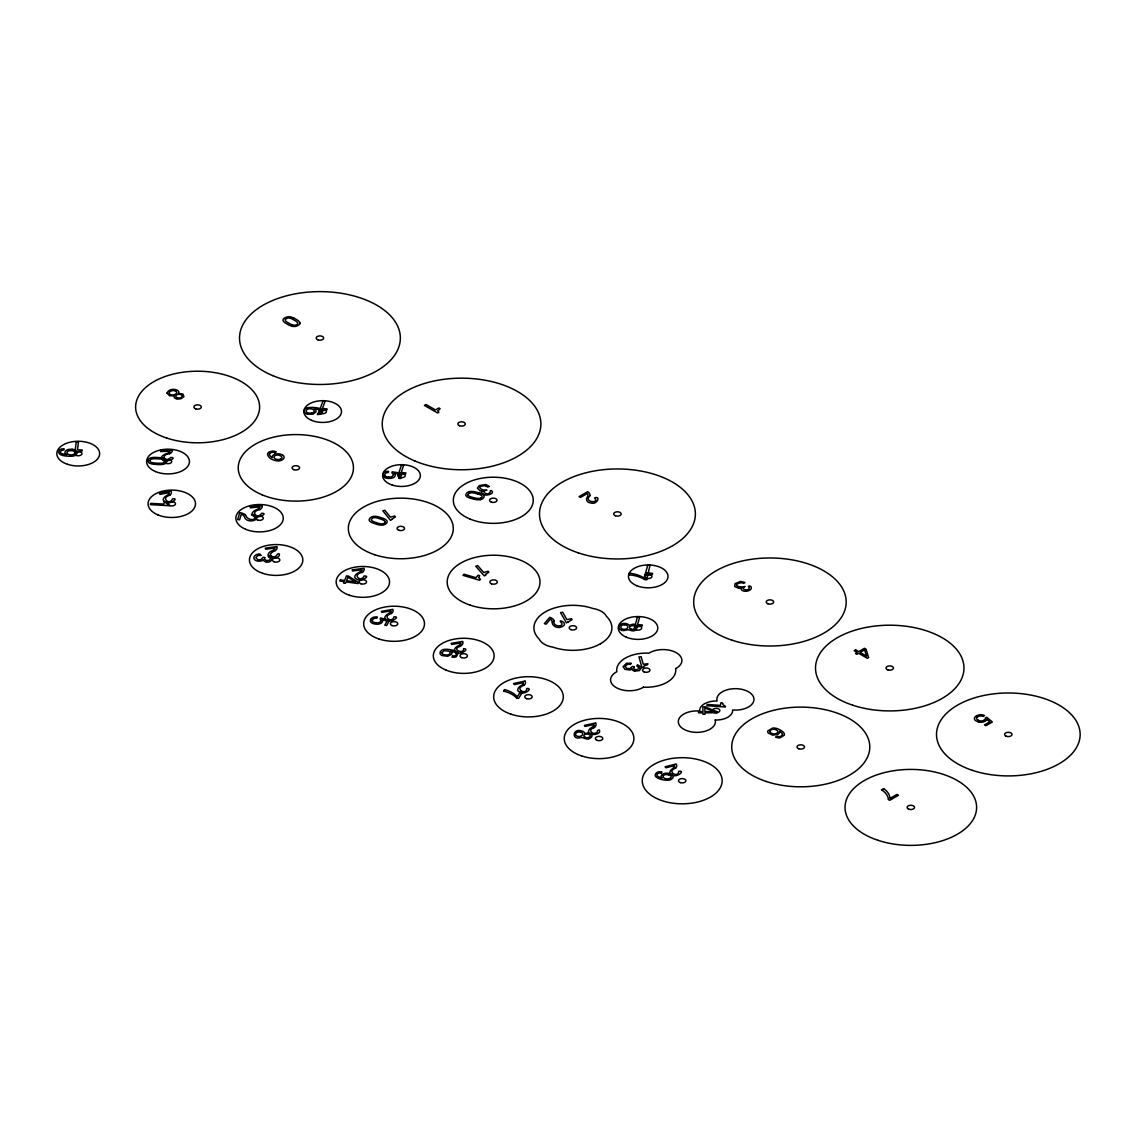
<?xml version="1.0" encoding="UTF-8"?>
<svg xmlns="http://www.w3.org/2000/svg" width="1137" height="1137" viewBox="0 0 1137 1137"><rect width="100%" height="100%" fill="white"/><g stroke="black" fill="none" stroke-linecap="round" stroke-linejoin="round"><path stroke-width="1.5" d="M629.173 574.697L629.415 573.261M644.906 578.378L645.816 572.75L652.638 573.375L652.354 574.398L644.807 575.748L647.763 565.103L649.966 565.302L646.782 579.813L644.864 579.714A25.739 14.866 0 0 0 629.131 574.867M589.762 495.846C583.267 502.44 600.194 503.805 594.594 497.978C601.118 495.249 597.167 505.013 591.311 503.094C587.218 502.753 585.257 500.01 587.474 496.585A10.503 6.069 0 0 0 587.886 494.467A3.582 2.061 0 0 0 587.204 493.572L580.424 497.48L579.031 496.684L587.658 491.696A8.925 5.145 0 0 1 589.961 495.775M239.694 512.645L237.661 519.595L239.609 519.78L241.2 514.322A3.582 2.061 0 0 1 242.622 514.848A10.503 6.069 0 0 1 244.398 516.695C246.175 524.512 263.386 520.021 254.048 514.521C246.715 514.137 257.459 515.928 254.589 518.714C251.76 521.03 246.9 518.742 245.507 515.246M380.796 621.015L380.852 620.859A3.681 2.132 0 0 0 380.838 620.02A5.458 3.155 0 0 0 380.085 618.983L380.739 617.945L389.351 620.532L386.651 625.535L384.789 625.208L386.992 621.115L382.174 619.679A3.596 2.075 0 0 1 382.657 620.703A5.813 3.354 0 0 1 382.43 621.797A6.85 3.951 0 0 1 381.364 623.005A5.401 3.113 0 0 1 377.726 624.185A6.055 3.496 0 0 1 376.759 624.213L374.627 623.986A6.566 3.795 0 0 1 372.581 623.374A5.756 3.326 0 0 1 370.364 621.029L370.52 619.836A9.167 5.287 0 0 1 370.719 619.395M260.828 555.424C261.439 552.369 252.897 554.486 253.878 558.409C254.802 561.266 258.696 561.465 261.183 561.024A3.994 2.302 0 0 0 263.116 559.859L263.187 559.873M264.736 557.855C262.874 560.939 271.203 561.792 270.379 558.054C266.371 557.144 267.721 551.928 272.411 550.606A10.347 5.969 0 0 0 274.657 548.972A3.525 2.032 0 0 0 274.898 548.006L265.703 549.242L265.262 548.148L276.959 546.57A8.783 5.074 0 0 1 275.211 550.678M452.611 655.978L451.957 657.2L454.928 657.143A4.221 2.445 0 0 0 456.463 656.617L458.14 653.192A6.253 3.61 0 0 0 456.648 651.672A9.522 5.5 0 0 0 454.729 650.776L453.961 650.52A20.963 12.095 0 0 0 447.608 649.341A8.869 5.116 0 0 0 444.61 649.326A5.713 3.297 0 0 0 442.023 650.037L440.246 651.714L440.076 653.789A5.216 3.013 0 0 0 440.801 654.713A5.671 3.269 0 0 0 442.392 655.623L447.793 656.248L451.46 654.415A7.362 4.25 0 0 0 451.858 653.647L451.957 653.249A5.301 3.07 0 0 0 451.915 652.496A4.292 2.473 0 0 0 451.517 651.785L450.792 651.089A18.22 10.517 0 0 1 452.625 651.529L452.768 651.558M503.677 690.969L504.53 689.619M517.335 696.796L520.647 691.467L522.636 691.879L518.543 698.459L516.724 698.075M633.977 667.078L633.849 669.011L636.45 669.949L639.577 668.101L636.777 665.955L637.53 664.747L641.581 667.433L639.378 670.645L634.645 671.086M661.165 773.103L662.061 771.938L659.46 771.753A4.036 2.331 0 0 0 658.11 772.023A5.33 3.084 0 0 0 656.944 772.52C650.975 776.969 661.45 779.911 665.159 780.11A9.991 5.77 0 0 0 666.936 780.238L668.428 780.195A5.202 2.999 0 0 0 669.693 779.982A4.647 2.686 0 0 0 671.171 779.385A6.339 3.667 0 0 0 669.679 773.387M675.463 768.228C665.884 771.653 678.675 778.518 678.661 771.284C686.165 770.218 676.586 778.191 672.066 775.079C667.945 773.8 670.063 770.047 672.905 768.441M594.594 727.126L593.272 728.163M524.001 685.284C513.441 688.823 526.744 695.773 526.786 688.453C533.807 687.814 523.986 695.773 519.652 692.135C515.701 690.699 518.515 686.734 521.329 685.469A10.503 6.069 0 0 0 523.233 683.65A3.582 2.061 0 0 0 523.262 682.669L514.265 684.588L513.583 683.522L525.024 681.077M169.626 495.306C160.559 497.466 169.242 505.979 172.483 498.944C180.03 497.423 169.427 505.581 165.178 502.099C160.985 500.365 164.24 496.556 167.025 495.391A10.503 6.069 0 0 0 169.029 493.6A3.582 2.061 0 0 0 169.115 492.619L160.019 494.368L159.393 493.287L170.976 491.056M269.881 453.293L270.18 453.08A3.383 1.947 0 0 1 274.841 452.64M391.284 613.511C381.08 616.481 392.421 623.758 393.899 616.879C401.333 615.856 391.043 623.446 386.751 620.191C382.487 618.429 385.955 614.662 388.712 613.554M593.798 727.779C587.502 729.499 592.192 735.667 596.982 732.47C597.067 729.684 600.62 728.391 599.483 732.399C597.28 734.843 591.624 735.284 589.165 733.081C591.908 733.095 593.059 736.62 590.728 737.785C587.531 741.225 583.423 736.975 581.064 737.501C571.2 740.755 572.536 727.936 581.419 730.892A4.875 2.814 0 0 1 584.688 733.564C591.027 733.379 586.237 729.997 591.965 727.31A10.347 5.969 0 0 0 593.841 725.52M461.181 645.503L459.618 646.569M984.272 720.062L984.443 719.948A3.752 2.16 0 0 0 985.125 719.181A5.557 3.198 0 0 0 985.296 718.03L986.731 717.291L992.359 721.967L985.836 725.733L984.443 724.923L989.773 721.853L986.603 719.238A3.553 2.047 0 0 1 986.305 720.162L986.205 720.304A5.912 3.411 0 0 1 985.097 721.213A6.964 4.022 0 0 1 983.15 722.009A5.486 3.169 0 0 1 978.9 722.08M275.069 550.621C272.34 551.786 267.621 554.927 272.283 556.576C276.86 558.551 277.257 551.701 279.432 554.089C280.214 559.532 267.138 558.153 268.886 555.552C275.41 556.22 271.089 563.853 266.143 561.806M460.314 646.129C450.309 649.582 464.479 654.827 463.541 648.658C470.619 648.587 459.817 655.736 456.164 652.084C452.284 650.066 455.965 646.697 458.524 645.589A10.347 5.969 0 0 0 460.599 643.869M362.021 572.437C351.376 574.711 361.253 583.096 364.067 575.976C371.856 575.578 360.074 582.471 356.364 579.031C352.371 577.184 356.364 573.29 359.32 572.408M259.776 509.575C249.088 511.636 257.886 520.078 261.538 513.284C269.412 512.858 256.749 519.694 253.395 515.9C249.742 513.171 254.574 510.357 257.076 509.475A10.503 6.069 0 0 0 259.534 507.884A3.582 2.061 0 0 0 259.89 506.917L250.424 507.841L250.097 506.718L262.121 505.553M274.728 452.739L276.277 451.844L273.96 451.133A4.036 2.331 0 0 0 272.539 451.091A5.33 3.084 0 0 0 271.146 451.318C263.685 452.711 269.512 459.305 274.088 460.101A9.991 5.77 0 0 0 275.651 460.599L277.087 460.869A5.202 2.999 0 0 0 278.38 460.926A4.647 2.686 0 0 0 280.143 460.684A6.339 3.667 0 0 0 282.473 454.786M744.593 586.664C739.107 588.852 749.695 592.206 749.24 587.531C746.114 585.427 752.765 585.072 751.145 588.938C749.354 591.141 745.019 592.221 742.248 590.458A4.178 2.416 0 0 1 741.509 587.943L741.423 587.9A3.994 2.302 0 0 1 738.709 588.326M881.758 789.689L883.563 788.652M169.427 453.777C159.692 454.459 165.163 464.223 170.749 457.444C178.566 457.429 164.964 463.697 162.108 459.391C159.55 456.463 164.453 454.303 166.897 453.507A10.347 5.969 0 0 0 169.541 452.057M274.742 454.303L273.733 454.8A4.804 2.771 0 0 0 272.51 457.571A19.4 11.199 0 0 1 270.649 456.321L269.341 454.644A3.24 1.876 0 0 1 269.881 453.293M486.465 490.303C480.056 490.63 487.602 496.883 490.274 492.023C489.237 488.526 494.95 491.838 491.283 493.714C488.526 495.22 484.291 495.945 481.932 493.373M595.603 722.976L584.333 725.392L585.015 726.444L593.869 724.553A3.525 2.032 0 0 1 593.784 725.505M172.398 449.882L160.431 450.479L160.601 451.602L170.01 451.133A3.525 2.032 0 0 1 169.484 452.043M740.642 582.641C730.665 585.555 741.097 587.872 744.962 586.479M624.796 624.838L623.289 624.895A2.985 1.72 0 0 0 622.351 625.165L622.081 625.293A3.709 2.132 0 0 0 621.399 625.776L620.958 626.373A5.514 3.184 0 0 0 620.788 626.956A3.709 2.132 0 0 0 624.085 629.329A3.667 2.118 0 0 0 627.752 627.297A3.809 2.203 0 0 0 624.853 624.696M625.179 623.502C621.811 622.579 616.737 626.032 619.821 629.287C622.92 632.499 627.596 628.605 629.87 630.125C639.733 634.318 638.653 619.608 629.358 625.663A4.875 2.814 0 0 0 625.179 623.474M738.709 588.298L734.729 586.479L735.042 583.636L740.571 581.377L745.005 582.514L743.442 583.409A4.647 2.686 0 0 0 740.656 582.613M316.185 408.993L316.029 408.979A18.22 10.517 0 0 0 314.082 408.78L315.034 409.363A4.292 2.473 0 0 1 315.688 410.016A5.301 3.07 0 0 1 316.001 410.755L316.058 411.153A7.362 4.25 0 0 1 315.944 411.949L313.03 414.195L307.53 414.223A5.671 3.269 0 0 1 305.64 413.541A5.216 3.013 0 0 1 304.588 412.717M264.878 557.585L263.073 557.329L260.856 559.674L257.815 559.674L255.825 557.741L257.744 555.609A4.647 2.686 0 0 1 260.814 555.453M580.51 732.143L579.017 731.986A2.985 1.72 0 0 0 577.994 732.114L577.681 732.2A3.709 2.132 0 0 0 576.814 732.583L576.146 733.109A5.514 3.184 0 0 0 575.734 733.649A3.709 2.132 0 0 0 577.966 736.406A3.667 2.118 0 0 0 582.357 734.943A3.809 2.203 0 0 0 580.609 732.015M634.176 666.808L632.414 666.438L629.784 668.627L626.672 668.414L625.137 666.396L627.453 664.406A4.647 2.686 0 0 1 630.538 664.434L631.291 663.212L626.459 663.269L623.104 666.68L624.909 669.323L629.855 669.991A3.994 2.302 0 0 0 631.987 668.968M632.016 668.968L632.073 668.982A4.178 2.416 0 0 0 634.602 671.128M474.456 499.314L470.604 498.319A12.237 7.064 0 0 1 467.193 496.94A5.301 3.056 0 0 1 466.156 495.974A4.775 2.757 0 0 1 465.9 494.581L466.213 493.813A9.65 5.571 0 0 1 466.611 493.245L467.449 492.477A4.846 2.8 0 0 1 469.51 491.582A5.301 3.056 0 0 1 471.429 491.411A12.237 7.064 0 0 1 475.508 491.937L479.359 492.889M485.243 485.741C474.982 485.996 481.363 490.829 486.92 490.203M477.895 493.97L474.385 493.103A9.821 5.671 0 0 0 472.011 492.762A4.605 2.658 0 0 0 469.808 492.904M376.887 524.384L373.277 523.148A12.237 7.064 0 0 1 370.165 521.542A5.301 3.056 0 0 1 369.326 520.519A4.775 2.757 0 0 1 369.34 519.112L369.809 518.373A9.65 5.571 0 0 1 370.321 517.847L371.316 517.136A4.846 2.8 0 0 1 373.547 516.383A5.301 3.056 0 0 1 375.48 516.34A12.237 7.064 0 0 1 379.431 517.122L383.055 518.344A12.379 7.149 0 0 1 386.182 519.964A5.259 3.041 0 0 1 387.035 520.973A4.903 2.828 0 0 1 387.106 522.153L386.566 523.148A9.153 5.287 0 0 1 386.054 523.66L385.059 524.37A5.102 2.942 0 0 1 384.633 524.598A4.861 2.814 0 0 1 382.814 525.109A5.259 3.041 0 0 1 380.867 525.152A12.379 7.149 0 0 1 376.901 524.37M479.956 490.63L477.355 488.114L479.388 485.527L485.968 484.547L489.393 486.508L487.389 487.034A4.647 2.686 0 0 0 485.272 485.712M294.298 318.289L297.269 320.009A12.379 7.149 0 0 1 299.585 322.013A5.259 3.041 0 0 1 299.969 323.135M175.666 391.199L174.43 390.716A2.985 1.72 0 0 0 173.407 390.588L173.037 390.588A3.709 2.132 0 0 0 171.985 390.73L171.005 391.043A5.514 3.184 0 0 0 170.237 391.441A3.709 2.132 0 0 0 170.294 394.482A3.667 2.118 0 0 0 175.34 394.198A3.809 2.203 0 0 0 175.851 391.114M888.438 799.496L889.816 800.292L898.514 795.275L896.994 794.393L889.944 798.472A26.961 15.563 0 0 0 883.634 788.623M482.855 494.225L482.941 494.282A12.379 7.149 0 0 0 479.345 492.918M304.588 412.717L304.005 410.67L305.114 408.808A5.713 3.297 0 0 1 307.402 407.813A8.869 5.116 0 0 1 310.316 407.444A20.963 12.095 0 0 1 316.967 407.828L317.806 407.998A9.522 5.5 0 0 1 320.009 408.624A6.253 3.61 0 0 1 322.041 409.931L322.567 411.864L321.643 413.498A4.221 2.445 0 0 1 320.336 414.195L317.436 414.607L317.635 413.342A3.368 1.947 0 0 0 320.122 410.386M482.728 490.814L482.756 490.843A3.994 2.302 0 0 1 479.942 490.658M553.989 620.774C552.255 627.51 565.174 626.956 561.28 622.607C556.363 618.13 570.547 623.545 561.266 627.027C557.002 628.846 551.587 625.464 552.284 622.053M769.877 731.532C770.644 728.419 775.661 728.746 777.523 730.793A3.638 2.103 0 0 1 777.736 732.484A4.136 2.388 0 0 1 776.443 733.45M294.27 318.303A12.237 7.064 0 0 0 290.816 316.953A5.301 3.056 0 0 0 288.897 316.74A4.846 2.8 0 0 0 286.425 317.138L285.145 317.678A9.65 5.571 0 0 0 284.421 318.118L283.696 318.701A4.974 2.871 0 0 0 283.34 319.142A4.775 2.757 0 0 0 283.014 320.137A5.301 3.056 0 0 0 283.426 321.231A12.237 7.064 0 0 0 285.728 323.235L288.684 324.955A12.379 7.149 0 0 0 292.166 326.305A5.259 3.041 0 0 0 294.085 326.518A4.861 2.814 0 0 0 296.075 326.276A5.102 2.942 0 0 0 296.586 326.134L297.851 325.594A9.153 5.287 0 0 0 298.576 325.154L299.543 324.272A4.903 2.828 0 0 0 299.969 323.135M292.493 324.926A13.274 7.661 0 0 1 289.75 323.704L287.235 322.212A9.821 5.671 0 0 1 285.813 321.06A4.605 2.658 0 0 1 285.259 319.81A2.43 1.407 0 0 1 285.401 319.341L287.533 318.118A2.43 1.407 0 0 1 288.343 318.033A4.605 2.658 0 0 1 290.489 318.36A9.821 5.671 0 0 1 292.493 319.17L295.222 320.705A12.606 7.277 0 0 1 297.183 322.212A3.795 2.189 0 0 1 297.652 323.86A2.715 1.563 0 0 1 297.283 324.258L297.027 324.457A4.406 2.544 0 0 1 296.402 324.827L295.89 325.026A2.615 1.507 0 0 1 295.35 325.154A3.795 2.189 0 0 1 292.522 324.898M984.344 720.105A4.306 2.487 0 0 1 978.005 720.218M978.175 720.105A4.42 2.544 0 0 1 976.64 717.433M976.882 717.475A4.207 2.43 0 0 1 977.763 716.736M977.792 716.751A3.88 2.231 0 0 1 983.036 716.424L984.514 715.599A5.188 2.999 0 0 0 980.449 714.69A6.552 3.781 0 0 0 976.555 715.884M976.527 715.855A9.323 5.387 0 0 0 975.987 716.196L974.864 717.234A5.856 3.383 0 0 0 974.906 719.963A6.68 3.852 0 0 0 976.285 721.057L978.019 721.839A6.154 3.553 0 0 0 978.9 722.08M881.53 789.817A26.194 15.122 0 0 1 888.352 799.496M782.341 734.857A3.368 1.947 0 0 1 777.054 736.264L775.59 737.103L778.248 737.856A4.221 2.445 0 0 0 780.039 737.799L784.303 735.227A6.253 3.61 0 0 0 784.203 733.479A9.522 5.5 0 0 0 783.222 732.171L782.753 731.731A20.963 12.095 0 0 0 778.106 728.973A8.869 5.116 0 0 0 775.462 728.163A5.713 3.297 0 0 0 772.591 728.078L767.845 730.878A5.216 3.013 0 0 0 767.731 731.901A5.671 3.269 0 0 0 768.413 733.123L772.677 735.142L777.395 734.502A7.362 4.25 0 0 0 778.362 733.933L778.774 733.607A5.301 3.07 0 0 0 779.357 732.924A4.292 2.473 0 0 0 779.57 732.185L779.485 731.389A18.22 10.517 0 0 1 780.778 732.271L780.863 732.327A6.808 3.937 0 0 1 782.554 734.857M769.848 731.532A4.449 2.572 0 0 0 771.241 733.081A5.856 3.383 0 0 0 772.52 733.663A3.496 2.018 0 0 0 776.457 733.464M474.456 499.285A12.379 7.149 0 0 0 478.549 499.825A5.259 3.041 0 0 0 480.468 499.64M480.468 499.64A4.861 2.814 0 0 0 482.173 498.987A5.102 2.942 0 0 0 482.557 498.759L483.396 497.978A9.153 5.287 0 0 0 483.808 497.423L484.163 496.414A4.903 2.828 0 0 0 483.836 495.249A5.259 3.041 0 0 0 482.756 494.311M469.808 492.918A2.43 1.407 0 0 0 469.112 493.16L467.89 494.751A2.43 1.407 0 0 0 468.046 495.22M468.046 495.22A4.605 2.658 0 0 0 469.339 496.258A9.821 5.671 0 0 0 471.386 497.04L474.655 497.907A13.274 7.661 0 0 0 477.981 498.475M480.823 498.12A3.795 2.189 0 0 1 477.995 498.447M480.795 498.091A2.615 1.507 0 0 0 481.207 497.864L481.562 497.58A4.406 2.544 0 0 0 481.932 497.096L482.031 496.869A2.715 1.563 0 0 0 482.074 496.428A3.795 2.189 0 0 0 480.653 494.979A12.606 7.277 0 0 0 477.895 493.97M481.832 493.387A4.178 2.416 0 0 1 482.799 490.871M395.008 474.257A3.596 2.075 0 0 0 394.169 473.305L399.4 474.129L398.717 478.393L400.665 478.492L401.489 473.276L392.137 471.798L391.867 472.878A5.458 3.155 0 0 1 392.976 473.802A3.681 2.132 0 0 1 393.288 474.626L393.303 474.626A4.221 2.445 0 0 1 388.726 477.17M388.74 477.028A4.335 2.501 0 0 1 384.676 475.564M384.889 475.508A4.136 2.388 0 0 1 384.761 474.641A3.809 2.203 0 0 1 388.399 472.48L388.612 471.315A5.102 2.942 0 0 0 384.548 472.097A6.438 3.724 0 0 0 382.913 474.413A9.167 5.287 0 0 0 382.828 474.868L383.112 476.062A5.756 3.326 0 0 0 386.111 478.094A6.566 3.795 0 0 0 388.342 478.435L390.517 478.393A6.055 3.496 0 0 0 391.441 478.251A5.401 3.113 0 0 0 394.624 476.673A6.85 3.951 0 0 0 395.164 475.351A5.813 3.354 0 0 0 395.008 474.257M316.171 409.064A6.808 3.937 0 0 1 320.293 410.301M311.268 413.115A5.856 3.383 0 0 1 309.634 413.157A4.449 2.572 0 0 1 306.862 412.475C303.75 409.647 309.747 407.956 311.908 409.064A3.638 2.103 0 0 1 313.954 410.272A4.136 2.388 0 0 1 314.039 411.495A3.496 2.018 0 0 1 311.24 413.157M629.429 573.204A26.506 15.307 0 0 1 644.807 578.435M172.454 449.882A8.783 5.074 0 0 1 169.655 453.805M262.178 505.539A8.925 5.145 0 0 1 259.918 509.646M239.708 512.616A8.925 5.145 0 0 1 245.663 515.203M362.163 572.508A8.925 5.145 0 0 0 364.082 568.344L352.115 569.85L352.541 570.973L361.907 569.779A3.582 2.061 0 0 1 361.594 570.731M361.637 570.76A10.503 6.069 0 0 1 359.292 572.38M461.338 645.574A8.783 5.074 0 0 0 462.702 641.396L451.133 643.386L451.687 644.466L460.741 642.902A3.525 2.032 0 0 1 460.542 643.855M456.122 653.391A3.368 1.947 0 0 1 452.583 656.063M452.739 651.615A6.808 3.937 0 0 1 456.307 653.334M595.646 722.976A8.783 5.074 0 0 1 594.75 727.183M661.222 772.975A3.383 1.947 0 0 0 657.186 774.354L657.001 774.61A3.24 1.876 0 0 0 657.342 775.988L659.602 777.282A19.4 11.199 0 0 0 662.061 778.063L662.118 778.063A4.804 2.771 0 0 1 661.521 775.221L662.16 774.553A5.301 3.056 0 0 1 666.779 773.16A7.888 4.548 0 0 1 669.494 773.601M670.475 777.864A4.036 2.331 0 0 1 665.316 778.632A4.036 2.331 0 0 1 663.326 775.775M670.588 777.907A4.861 2.814 0 0 0 670.958 777.424L671.114 777.054A2.871 1.663 0 0 0 671.143 776.713A3.141 1.819 0 0 0 670.702 775.889A4.164 2.402 0 0 0 669.679 775.235A6.737 3.894 0 0 0 668.272 774.752M668.258 774.78A3.923 2.274 0 0 0 663.98 775.121A3.312 1.919 0 0 0 663.241 775.761M675.691 768.214A8.783 5.074 0 0 0 676.145 763.979L665.102 766.779L665.884 767.802L674.525 765.613A3.525 2.032 0 0 1 674.539 766.565A10.347 5.969 0 0 1 672.877 768.413M503.563 691.125A25.739 14.866 0 0 1 516.667 698.104M504.572 689.562A26.506 15.307 0 0 1 517.221 696.825M525.081 681.063A8.925 5.145 0 0 1 524.157 685.341M380.895 621.029A4.221 2.445 0 0 1 375.466 622.792M375.523 622.664A4.335 2.501 0 0 1 372.069 620.745M372.311 620.717A4.136 2.388 0 0 1 372.495 619.836A3.809 2.203 0 0 1 376.844 618.173L377.47 617.064A5.102 2.942 0 0 0 373.206 617.334A6.438 3.724 0 0 0 370.761 619.409M391.526 613.511A8.783 5.074 0 0 0 392.833 609.333L381.293 611.379L381.861 612.459L390.886 610.853A3.525 2.032 0 0 1 390.716 611.805M390.773 611.82A10.347 5.969 0 0 1 388.683 613.525M266.115 561.863A4.178 2.416 0 0 1 263.244 559.873M171.033 491.056A8.925 5.145 0 0 1 169.868 495.306M72.171 449.158A6.339 3.667 0 0 1 76.094 454.743A4.647 2.686 0 0 1 74.928 455.539A5.202 2.999 0 0 1 73.791 455.937L72.356 456.179A9.991 5.77 0 0 1 70.579 456.292C66.841 456.207 55.869 455.937 59.451 450.067A5.33 3.084 0 0 1 60.375 449.413A4.036 2.331 0 0 1 61.583 448.973L64.184 448.788L63.8 450.039A3.383 1.947 0 0 0 60.46 451.815L60.375 452.1A3.24 1.876 0 0 0 61.284 453.393L64.013 454.317A19.4 11.199 0 0 0 66.728 454.743L66.785 454.729A4.804 2.771 0 0 1 65.022 452.057L65.363 451.318A5.301 3.056 0 0 1 69.272 449.328A7.888 4.548 0 0 1 72.086 449.385M74.815 453.379A4.036 2.331 0 0 1 70.124 454.843A4.036 2.331 0 0 1 67.012 452.341A3.312 1.919 0 0 1 67.381 451.631A3.923 2.274 0 0 1 71.361 450.693A6.737 3.894 0 0 1 72.953 450.934A4.164 2.402 0 0 1 74.218 451.432A3.141 1.819 0 0 1 74.971 452.171A2.871 1.663 0 0 1 75.099 452.512L75.099 452.881A4.861 2.814 0 0 1 74.943 453.407M282.175 454.942A7.888 4.548 0 0 0 279.901 453.99A5.301 3.056 0 0 0 274.728 454.288M280.441 459.121A4.036 2.331 0 0 1 275.14 458.765A4.036 2.331 0 0 1 275.069 455.681A3.312 1.919 0 0 1 276.092 455.226A3.923 2.274 0 0 1 280.285 455.781A6.737 3.894 0 0 1 281.336 456.505A4.164 2.402 0 0 1 281.877 457.33A3.141 1.819 0 0 1 281.777 458.183A2.871 1.663 0 0 1 281.535 458.495L281.166 458.808A4.861 2.814 0 0 1 280.512 459.192M385.045 522.025A2.715 1.563 0 0 1 384.917 522.466L384.846 522.579A4.406 2.544 0 0 1 384.306 523.134L383.894 523.404A2.615 1.507 0 0 1 383.439 523.603A3.795 2.189 0 0 1 380.582 523.773A13.274 7.661 0 0 1 377.385 523.006L374.3 521.926A9.821 5.671 0 0 1 372.424 521.016A4.605 2.658 0 0 1 371.358 519.893A2.43 1.407 0 0 1 371.287 519.424L372.822 517.918A2.43 1.407 0 0 1 373.576 517.719A4.605 2.658 0 0 1 375.793 517.719A9.821 5.671 0 0 1 378.081 518.23L381.392 519.311A12.606 7.277 0 0 1 383.936 520.49A3.795 2.189 0 0 1 385.102 522.025M554.174 620.745A8.925 5.145 0 0 0 549.711 617.306L544.353 623.659L546.13 624.156L550.322 619.182A3.582 2.061 0 0 1 551.417 619.921A10.503 6.069 0 0 1 552.227 621.982M166.983 393.075L169.598 395.775L174.217 395.875L174.331 397.836L176.86 399.115L180.797 398.831L183.938 396.685L182.872 393.985L178.367 393.473A4.875 2.814 0 0 0 177.429 390.261C174.075 388.413 168.404 389.209 166.983 393.075M722.691 703.433C722.237 705.707 726.031 705.366 725.434 706.987L706.887 705.75L707.143 704.471L720.432 705.352L720.986 702.567L722.691 703.291M166.087 502.028C165.576 504.387 169.427 504.075 168.944 505.695L150.34 504.643L150.567 503.364L163.884 504.103L164.353 501.318L166.087 502.028M478.762 577.511L480.411 579.344L479.629 580.225L462.972 575.35L463.981 574.199L475.92 577.695L478.123 575.194L479.715 575.663L478.762 577.511M485.471 574.54L485.684 575.365L484.163 575.819L475.707 566.198L477.711 565.615L483.765 572.508L488.086 571.243L488.896 572.167L485.471 574.483M441.867 652.695L442.407 653.818A4.449 2.572 0 0 0 444.865 654.813A5.856 3.383 0 0 0 446.471 654.997A3.496 2.018 0 0 0 449.783 653.747A4.136 2.388 0 0 0 450.138 652.539A3.638 2.103 0 0 0 448.575 651.103L444.197 650.705L441.867 652.695M567.96 622.067L566.382 622.877L560.569 612.63L562.701 612.232L566.866 619.58L571.47 618.699L572.025 619.693L567.96 622.067M391.91 519.268L390.545 520.433L382.828 510.797L384.832 510.257L390.361 517.164L394.695 516.013L395.434 516.937L391.91 519.211M438.029 410.912L438.825 412.319L437.617 413.015L424.399 405.397L425.991 404.474L435.457 409.945L438.882 407.97L440.147 408.695L438.043 410.855M643.585 667.149L641.922 667.391L638.951 656.902L641.14 656.703L643.258 664.207L647.962 663.766C648.261 665.685 643.087 664.96 643.599 667.078M149.999 460.613L150.155 461.494A2.43 1.407 0 0 0 150.567 461.906A4.605 2.658 0 0 0 152.372 462.645A9.821 5.671 0 0 0 154.746 463.015L158.327 463.242A13.274 7.661 0 0 0 161.795 463.157A3.795 2.189 0 0 0 164.282 462.29A2.615 1.507 0 0 0 164.51 461.977L164.68 461.636A4.406 2.544 0 0 0 164.766 461.125L164.737 460.883A2.715 1.563 0 0 0 164.524 460.457A3.795 2.189 0 0 0 162.378 459.348A12.606 7.277 0 0 0 159.208 458.907L155.399 458.737A9.821 5.671 0 0 0 152.969 458.851A4.605 2.658 0 0 0 150.951 459.391A2.43 1.407 0 0 0 150.425 459.76L149.999 460.613M76.264 442.094L74.871 452.682L82.091 451.005L82.234 449.982L77.472 449.783L78.453 442.194L76.264 442.094M148.165 460.115L148.123 460.314A9.65 5.571 0 0 0 148.037 460.926L148.137 461.636A4.974 2.871 0 0 0 148.35 462.105A4.775 2.757 0 0 0 149.203 462.986A5.301 3.056 0 0 0 150.724 463.669A12.237 7.064 0 0 0 154.731 464.365L158.91 464.592A12.379 7.149 0 0 0 163.074 464.337A5.259 3.041 0 0 0 164.794 463.797A4.861 2.814 0 0 0 166.045 462.873A5.102 2.942 0 0 0 166.286 462.574L166.656 461.679A9.153 5.287 0 0 0 166.727 461.082L166.499 460.044A4.903 2.828 0 0 0 165.547 459.007A5.259 3.041 0 0 0 163.998 458.325A12.379 7.149 0 0 0 159.99 457.628L155.812 457.401A12.237 7.064 0 0 0 151.647 457.657A5.301 3.056 0 0 0 149.956 458.211A4.846 2.8 0 0 0 148.492 459.433L148.165 460.115M637.459 616.851L634.645 627.354L642.064 625.99L642.334 624.995L637.615 624.568L639.634 617.05L637.459 616.851M401.603 464.706L398.106 475.138L405.611 473.944L405.952 472.949L401.262 472.423L403.763 464.948L401.603 464.706M323.036 400.707L319.298 411.097L326.831 409.974L327.186 408.979L322.51 408.41L325.196 400.963L323.036 400.707M340.361 579.884L339.878 581.064L344.127 581.647L343.545 583.068L345.463 583.338L346.046 581.917L358.056 583.565L358.468 582.556L348.604 576.146L346.501 575.862L344.61 580.467L340.361 579.884M347.979 577.212L346.543 580.737L355.44 581.945L347.979 577.212M643.528 687.146L643.485 687.16A29.548 17.055 0 0 0 675.662 668.584L676.373 668.201A18.903 10.915 0 0 0 676.018 652.567A18.903 10.915 0 0 0 648.957 653.178A29.548 17.055 0 0 0 616.822 671.725A18.903 10.915 0 0 0 615.757 687.345A18.903 10.915 0 0 0 642.846 687.558L643.4 687.217M855.635 649.824L854.143 650.677L857.227 652.467L855.436 653.491L856.843 654.301L858.634 653.263L867.346 658.309L868.611 657.57L866.039 649.142L864.518 648.261L858.719 651.6L855.635 649.824M864.546 649.852L860.126 652.411L866.579 656.148L864.546 649.852M705.039 706.859L702.865 706.873L702.936 711.606L698.573 711.62L698.587 712.842L702.964 712.828L702.979 714.278L704.954 714.278L704.94 712.814L717.262 712.757L717.248 711.719L705.039 706.859M714.064 711.549L704.912 711.591L704.869 707.967L714.064 711.549M318.062 339.92A3.738 2.16 0 0 0 323.661 338.044A3.738 2.16 0 0 0 318.062 336.182A3.738 2.16 0 0 0 318.062 339.92M272.752 375.636A80.4 46.418 0 0 0 399.911 342.848A80.4 46.418 0 0 0 287.135 295.663A80.4 46.418 0 0 0 272.752 375.636M195.735 408.879A3.738 2.16 0 0 0 201.348 407.003A3.738 2.16 0 0 0 195.735 405.142A3.738 2.16 0 0 0 195.735 408.879M166.599 438.001A62.009 35.801 0 0 0 259.606 407.003A62.009 35.801 0 0 0 166.599 376.006A62.009 35.801 0 0 0 166.599 438.001M177.329 397.737A3.198 1.848 0 0 0 182.147 396.159A3.198 1.848 0 0 0 177.372 394.539A3.198 1.848 0 0 0 177.329 397.737M972.405 770.36A71.83 41.472 0 0 0 1080.15 734.459A71.83 41.472 0 0 0 972.405 698.544A71.83 41.472 0 0 0 972.405 770.36M1006.231 736.236A3.738 2.16 0 0 0 1012.044 734.601A3.738 2.16 0 0 0 1006.686 732.512A3.738 2.16 0 0 0 1006.231 736.236M887.869 669.92A3.738 2.16 0 0 0 893.469 668.059A3.738 2.16 0 0 0 887.869 666.183A3.738 2.16 0 0 0 887.869 669.92M852.622 705.167A74.218 42.851 0 0 0 963.963 668.059A74.218 42.851 0 0 0 852.622 630.95A74.218 42.851 0 0 0 852.622 705.167M908.946 809.26A3.738 2.16 0 0 0 914.546 807.398A3.738 2.16 0 0 0 908.946 805.536A3.738 2.16 0 0 0 908.946 809.26M877.92 840.286A65.775 37.976 0 0 0 976.598 807.398A65.775 37.976 0 0 0 877.92 774.51A65.775 37.976 0 0 0 877.92 840.286M766.239 781.474A69.03 39.852 0 0 0 869.777 746.952A69.03 39.852 0 0 0 766.239 712.444A69.03 39.852 0 0 0 766.239 781.474M798.657 748.743A3.738 2.16 0 0 0 804.484 747.108A3.738 2.16 0 0 0 799.112 745.019A3.738 2.16 0 0 0 798.657 748.743M491.411 502.156A3.738 2.16 0 0 0 497.011 500.28A3.738 2.16 0 0 0 491.411 498.418A3.738 2.16 0 0 0 491.411 502.156M469.837 518.969A39.951 23.067 0 0 0 533.026 502.668A39.951 23.067 0 0 0 476.986 479.217A39.951 23.067 0 0 0 469.837 518.969M399.428 477.355A3.738 2.16 0 0 0 405.241 475.721A3.738 2.16 0 0 0 399.883 473.632A3.738 2.16 0 0 0 399.428 477.355M392.094 484.987A18.832 10.873 0 0 0 420.363 475.564A18.832 10.873 0 0 0 392.094 466.142A18.832 10.873 0 0 0 392.094 484.987M320.606 413.342A3.738 2.16 0 0 0 326.418 411.708A3.738 2.16 0 0 0 321.06 409.618A3.738 2.16 0 0 0 320.606 413.342M311.637 420.363A18.832 10.873 0 0 0 341.427 412.674A18.832 10.873 0 0 0 315.006 401.631A18.832 10.873 0 0 0 311.637 420.363M626.402 637.217A19.784 11.427 0 0 0 657.683 629.145A19.784 11.427 0 0 0 629.941 617.547A19.784 11.427 0 0 0 626.402 637.217M635.91 629.756A3.738 2.16 0 0 0 641.737 628.121A3.738 2.16 0 0 0 636.379 626.032A3.738 2.16 0 0 0 635.91 629.756M646.114 578.179A3.738 2.16 0 0 0 651.942 576.544A3.738 2.16 0 0 0 646.583 574.441A3.738 2.16 0 0 0 646.114 578.179M636.606 585.64A19.784 11.427 0 0 0 667.888 577.568A19.784 11.427 0 0 0 640.145 565.956A19.784 11.427 0 0 0 636.606 585.64M630.992 629.116A3.198 1.848 0 0 0 635.867 627.596A3.198 1.848 0 0 0 631.149 625.918A3.198 1.848 0 0 0 630.992 629.116M155.485 471.557A21.404 12.351 0 0 0 189.325 462.83A21.404 12.351 0 0 0 159.308 450.266A21.404 12.351 0 0 0 155.485 471.557M245.649 529.288A23.706 13.687 0 0 0 283.127 519.623A23.706 13.687 0 0 0 249.884 505.709A23.706 13.687 0 0 0 245.649 529.288M349.5 595.262A26.705 15.421 0 0 0 389.55 581.917A26.705 15.421 0 0 0 349.5 568.557A26.705 15.421 0 0 0 349.5 595.262M166.173 463.413A3.738 2.16 0 0 0 171.772 461.551A3.738 2.16 0 0 0 166.173 459.689A3.738 2.16 0 0 0 166.173 463.413M257.687 520.078A3.738 2.16 0 0 0 263.287 518.202A3.738 2.16 0 0 0 257.687 516.34A3.738 2.16 0 0 0 257.687 520.078M360.983 583.778A3.738 2.16 0 0 0 366.583 581.917A3.738 2.16 0 0 0 360.983 580.041A3.738 2.16 0 0 0 360.983 583.778M585.37 737.43A3.198 1.848 0 0 0 590.231 735.895A3.198 1.848 0 0 0 585.498 734.232A3.198 1.848 0 0 0 585.37 737.43M445.889 670.048A30.401 17.552 0 0 0 493.97 657.655A30.401 17.552 0 0 0 451.332 639.804A30.401 17.552 0 0 0 445.889 670.048M581.661 755.949A34.821 20.111 0 0 0 633.892 738.538A34.821 20.111 0 0 0 581.661 721.114A34.821 20.111 0 0 0 581.661 755.949M461.636 657.627A3.738 2.16 0 0 0 467.463 655.992A3.738 2.16 0 0 0 462.105 653.889A3.738 2.16 0 0 0 461.636 657.627M596.982 740.315A3.738 2.16 0 0 0 602.795 738.68A3.738 2.16 0 0 0 597.437 736.591A3.738 2.16 0 0 0 596.982 740.315M680.324 782.611A3.738 2.16 0 0 0 685.938 780.749A3.738 2.16 0 0 0 680.324 778.873A3.738 2.16 0 0 0 680.324 782.611M526.616 698.672A3.738 2.16 0 0 0 532.215 696.81A3.738 2.16 0 0 0 526.616 694.934A3.738 2.16 0 0 0 526.616 698.672M391.981 625.549A3.738 2.16 0 0 0 397.808 623.915A3.738 2.16 0 0 0 392.436 621.825A3.738 2.16 0 0 0 391.981 625.549M274.031 561.763A3.738 2.16 0 0 0 279.844 560.129A3.738 2.16 0 0 0 274.486 558.04A3.738 2.16 0 0 0 274.031 561.763M169.683 505.581A3.738 2.16 0 0 0 175.51 503.947A3.738 2.16 0 0 0 170.152 501.858A3.738 2.16 0 0 0 169.683 505.581M76.165 455.411A3.738 2.16 0 0 0 81.978 453.777A3.738 2.16 0 0 0 76.62 451.687A3.738 2.16 0 0 0 76.165 455.411M658.749 799.425A39.951 23.067 0 0 0 721.938 783.137A39.951 23.067 0 0 0 665.898 759.687A39.951 23.067 0 0 0 658.749 799.425M511.067 714.221A34.821 20.111 0 0 0 563.298 696.81A34.821 20.111 0 0 0 511.067 679.4A34.821 20.111 0 0 0 511.067 714.221M378.877 638.966A30.401 17.552 0 0 0 424.485 623.758A30.401 17.552 0 0 0 378.877 608.565A30.401 17.552 0 0 0 378.877 638.966M262.775 573.332A26.705 15.421 0 0 0 302.826 559.972A26.705 15.421 0 0 0 262.775 546.627A26.705 15.421 0 0 0 262.775 573.332M157.872 514.876A23.706 13.687 0 0 0 195.365 505.212A23.706 13.687 0 0 0 162.108 491.298A23.706 13.687 0 0 0 157.872 514.876M67.552 464.322A21.404 12.351 0 0 0 99.658 453.62A21.404 12.351 0 0 0 67.552 442.918A21.404 12.351 0 0 0 67.552 464.322M262.022 494.78A57.617 33.271 0 0 0 353.138 471.286A57.617 33.271 0 0 0 272.326 437.475A57.617 33.271 0 0 0 262.022 494.78M374.556 554.685A52.487 30.301 0 0 0 453.279 528.449A52.487 30.301 0 0 0 374.556 502.213A52.487 30.301 0 0 0 374.556 554.685M470.391 605.225A46.404 26.791 0 0 0 539.99 582.03A46.404 26.791 0 0 0 470.391 558.821A46.404 26.791 0 0 0 470.391 605.225M600.492 643.741A38.999 22.513 0 0 0 606.49 616.382A19.883 11.484 0 0 0 592.732 608.437A38.999 22.513 0 0 0 545.334 611.905A38.999 22.513 0 0 0 539.322 639.264A19.883 11.484 0 0 0 553.094 647.209A38.999 22.513 0 0 0 600.492 643.741M715.201 720.019A16.501 9.522 0 0 0 732.612 709.971A18.547 10.716 0 0 0 753.945 699.923A18.547 10.716 0 0 0 734.474 688.681A18.547 10.716 0 0 0 717.077 701.003A16.501 9.522 0 0 0 699.667 711.051A18.547 10.716 0 0 0 678.334 721.1A18.547 10.716 0 0 0 697.805 732.342A18.547 10.716 0 0 0 715.201 720.019M293.73 469.638A3.738 2.16 0 0 0 299.557 468.003A3.738 2.16 0 0 0 294.199 465.9A3.738 2.16 0 0 0 293.73 469.638M398.931 530.325A3.738 2.16 0 0 0 404.53 528.449A3.738 2.16 0 0 0 398.931 526.587A3.738 2.16 0 0 0 398.931 530.325M491.497 583.821A3.738 2.16 0 0 0 497.324 582.187A3.738 2.16 0 0 0 491.966 580.083A3.738 2.16 0 0 0 491.497 583.821M571.044 629.685A3.738 2.16 0 0 0 576.644 627.823A3.738 2.16 0 0 0 571.044 625.947A3.738 2.16 0 0 0 571.044 629.685M644.153 671.939A3.738 2.16 0 0 0 649.966 670.304A3.738 2.16 0 0 0 644.608 668.215A3.738 2.16 0 0 0 644.153 671.939M714.05 712.302A3.738 2.16 0 0 0 719.863 710.668A3.738 2.16 0 0 0 714.505 708.578A3.738 2.16 0 0 0 714.05 712.302M415.019 461.039A79.32 45.793 0 0 0 540.459 428.677A79.32 45.793 0 0 0 429.203 382.146A79.32 45.793 0 0 0 415.019 461.039M578.463 552.923A77.941 44.997 0 0 0 695.375 513.952A77.941 44.997 0 0 0 578.463 474.982A77.941 44.997 0 0 0 578.463 552.923M731.816 640.117A76.25 44.016 0 0 0 846.184 601.999A76.25 44.016 0 0 0 731.816 563.867A76.25 44.016 0 0 0 731.816 640.117M459.462 425.735A3.738 2.16 0 0 0 465.289 424.101A3.738 2.16 0 0 0 459.931 422.012A3.738 2.16 0 0 0 459.462 425.735M615.344 515.729A3.738 2.16 0 0 0 621.172 514.109A3.738 2.16 0 0 0 615.813 512.005A3.738 2.16 0 0 0 615.344 515.729M767.845 603.775A3.738 2.16 0 0 0 773.672 602.155A3.738 2.16 0 0 0 768.314 600.052A3.738 2.16 0 0 0 767.845 603.775"/></g></svg>
